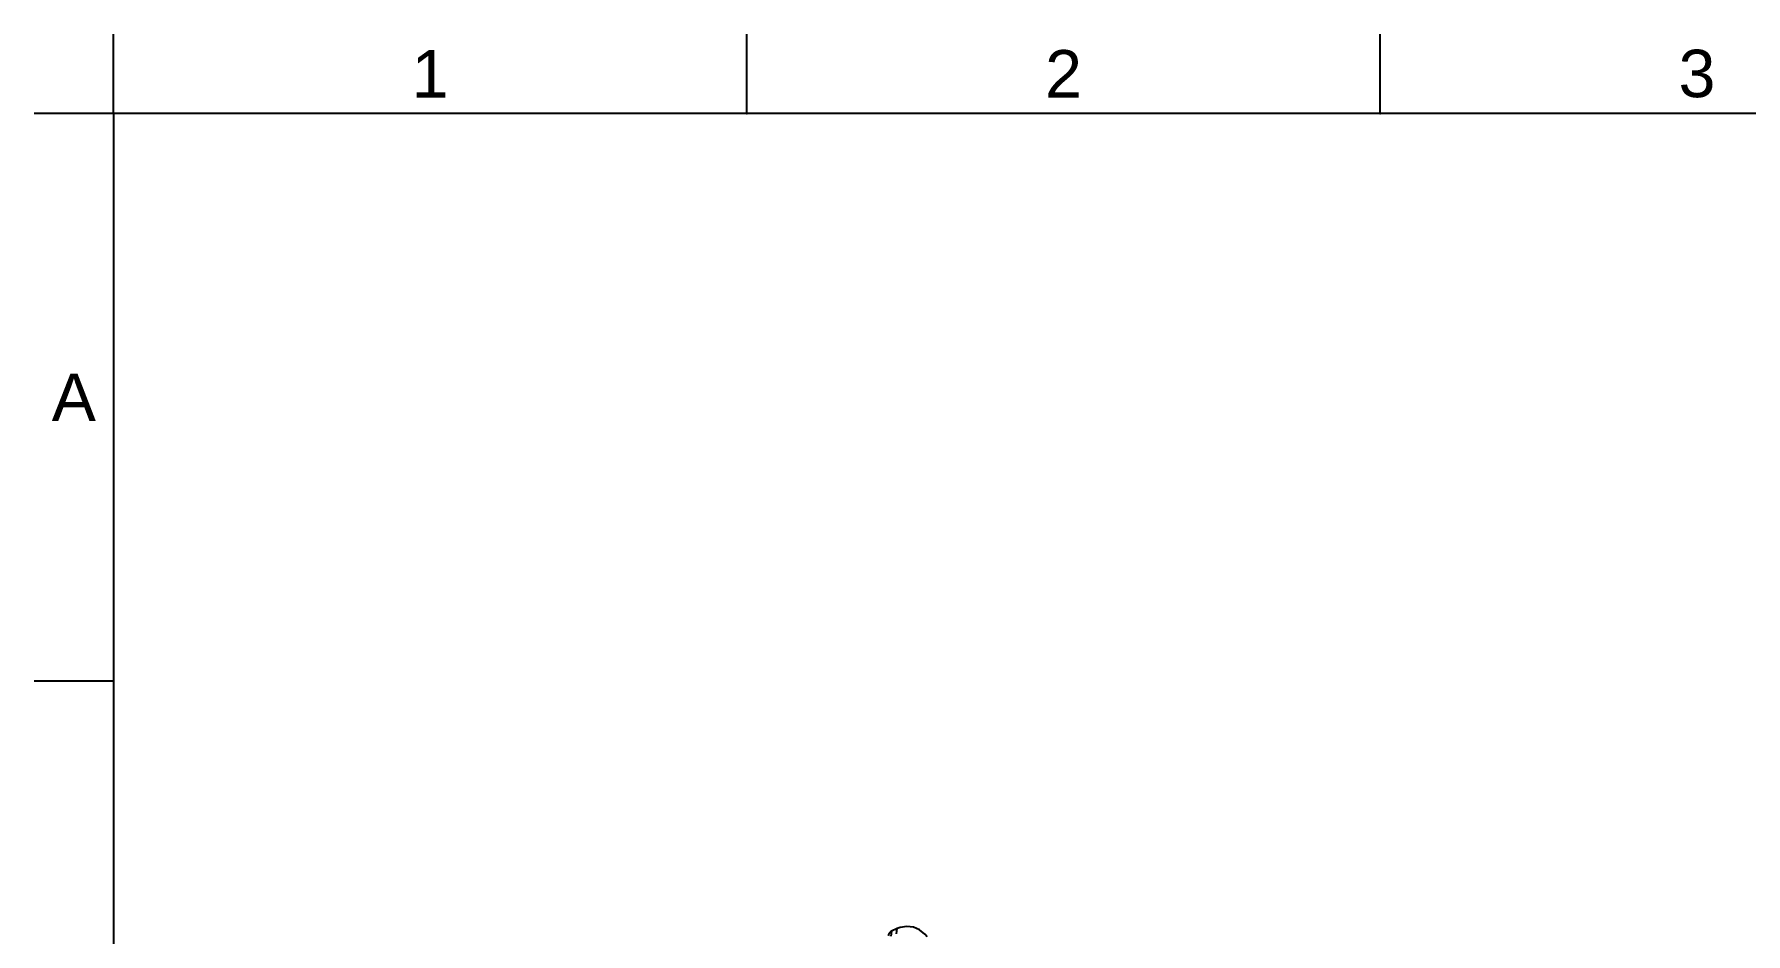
# Model space of a CAD drawing. Header units: millimetres. Extents: x 3631 to 3841, y 294 to 591.
# Drawn here: x 3630.6 to 3738.7, y 533.7 to 590.5 of the extents above; entities that cross this region are included whole.
import ezdxf

# ---------------------------------------------------------------- set-up
doc = ezdxf.new("R2010")
doc.units = ezdxf.units.MM
doc.header["$LTSCALE"] = 0.1
doc.layers.add('FORM', color=7, linetype='Continuous')
doc.styles.get("Standard").update_dxf_attribs({"font": 'arial.ttf'})

msp = doc.modelspace()

# ---------------------------------------------------------------- linework, layer by layer
at = {"color": 7, "linetype": 'Continuous'}
for p, q in [((3685.0919, 534.0138), (3684.7346, 533.8472)), ((3685.0456, 533.6769), (3685.0932, 534.0144)), ((3684.7348, 533.8473), (3684.687, 533.5271))]:
    msp.add_line(p, q, dxfattribs=at)
for points in [[(3686.9708, 533.4908), (3686.8367, 533.6619), (3686.5067, 533.9347), (3686.1145, 534.103), (3685.692, 534.1537), (3685.2726, 534.0841), (3685.0932, 534.0144)], [(3684.7348, 533.8473), (3684.6878, 533.8212), (3684.6469, 533.7903), (3684.6114, 533.755), (3684.5819, 533.7164), (3684.5582, 533.6762), (3684.5405, 533.6353), (3684.5292, 533.598), (3684.5213, 533.5562)]]:
    msp.add_lwpolyline(points, dxfattribs=at)
at = {"layer": 'FORM'}
for p, q in [((3635.5929, 585.5136), (3635.5929, 590.5136)), ((3675.5929, 585.5136), (3675.5929, 590.5136)), ((3715.5929, 585.5136), (3715.5929, 590.5136)), ((3635.5929, 585.5136), (3630.5929, 585.5136)), ((3835.5929, 585.5136), (3635.5929, 585.5136)), ((3635.5929, 585.5136), (3635.5929, 298.5136)), ((3635.5929, 585.5136), (3635.5929, 560.5136)), ((3635.5929, 549.6386), (3630.5929, 549.6386))]:
    msp.add_line(p, q, dxfattribs=at)
for p in [(3675.5929, 585.5136), (3715.5929, 585.5136), (3635.5929, 549.6386)]:
    msp.add_point(p, dxfattribs=at)

# ---------------------------------------------------------------- texts
at = {"layer": 'FORM', "char_height": 3, "attachment_point": 5}
for s, width, insert in [('1', 40, (3655.5929, 588.0136)), ('2', 40, (3695.5929, 588.0136)), ('3', 40, (3735.5929, 588.0136)), ('A', 5, (3633.0929, 567.5761))]:
    msp.add_mtext_dynamic_manual_height_columns(s, width=width, gutter_width=12.5, heights=[0], dxfattribs=dict(at, insert=insert))

doc.saveas('drawing.dxf')
